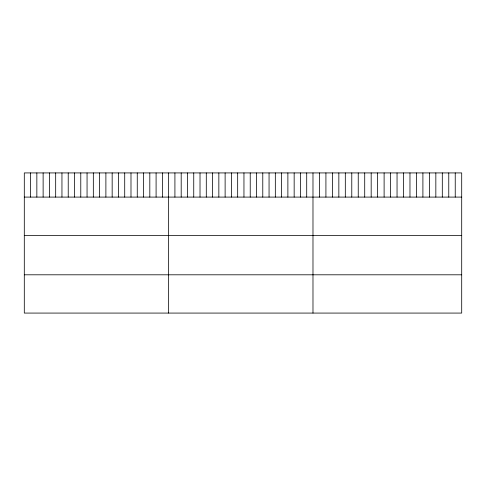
<?xml version="1.0" encoding="UTF-8"?>
<svg xmlns="http://www.w3.org/2000/svg" width="486" height="486" viewBox="0 0 486 486"><rect width="100%" height="100%" fill="white"/><g stroke="black" fill="none" stroke-linecap="round" stroke-linejoin="round"><path stroke-width="0.73" d="M461.7 197.091L461.7 313.075L24.3 313.075L24.3 172.925L461.7 172.925L461.7 197.091L24.3 197.091M24.3 235.37L461.7 235.37M24.3 274.803L461.7 274.803M455.236 172.925L455.236 197.091M448.766 172.925L448.766 197.091M442.303 172.925L442.303 197.091M435.839 172.925L435.839 197.091M429.369 172.925L429.369 197.091M422.905 172.925L422.905 197.091M416.441 172.925L416.441 197.091M409.971 172.925L409.971 197.091M403.508 172.925L403.508 197.091M397.044 172.925L397.044 197.091M390.574 172.925L390.574 197.091M384.11 172.925L384.11 197.091M377.64 172.925L377.64 197.091M371.176 172.925L371.176 197.091M364.713 172.925L364.713 197.091M358.243 172.925L358.243 197.091M351.779 172.925L351.779 197.091M345.315 172.925L345.315 197.091M338.845 172.925L338.845 197.091M332.381 172.925L332.381 197.091M325.918 172.925L325.918 197.091M319.448 172.925L319.448 197.091M312.984 172.925L312.984 313.075M306.709 172.925L306.709 197.091M300.433 172.925L300.433 197.091M294.158 172.925L294.158 197.091M287.882 172.925L287.882 197.091M281.607 172.925L281.607 197.091M275.331 172.925L275.331 197.091M269.056 172.925L269.056 197.091M262.78 172.925L262.78 197.091M256.505 172.925L256.505 197.091M250.229 172.925L250.229 197.091M243.954 172.925L243.954 197.091M237.672 172.925L237.672 197.091M231.397 172.925L231.397 197.091M225.121 172.925L225.121 197.091M218.846 172.925L218.846 197.091M212.57 172.925L212.57 197.091M206.295 172.925L206.295 197.091M200.019 172.925L200.019 197.091M193.744 172.925L193.744 197.091M187.468 172.925L187.468 197.091M181.193 172.925L181.193 197.091M174.917 172.925L174.917 197.091M168.642 172.925L168.642 313.075M162.367 172.925L162.367 197.091M156.091 172.925L156.091 197.091M149.816 172.925L149.816 197.091M143.54 172.925L143.54 197.091M137.265 172.925L137.265 197.091M130.989 172.925L130.989 197.091M124.714 172.925L124.714 197.091M118.438 172.925L118.438 197.091M112.163 172.925L112.163 197.091M105.887 172.925L105.887 197.091M99.612 172.925L99.612 197.091M93.33 172.925L93.33 197.091M87.055 172.925L87.055 197.091M80.779 172.925L80.779 197.091M74.504 172.925L74.504 197.091M68.228 172.925L68.228 197.091M61.953 172.925L61.953 197.091M55.677 172.925L55.677 197.091M49.402 172.925L49.402 197.091M43.126 172.925L43.126 197.091M36.851 172.925L36.851 197.091M30.575 172.925L30.575 197.091"/></g></svg>
